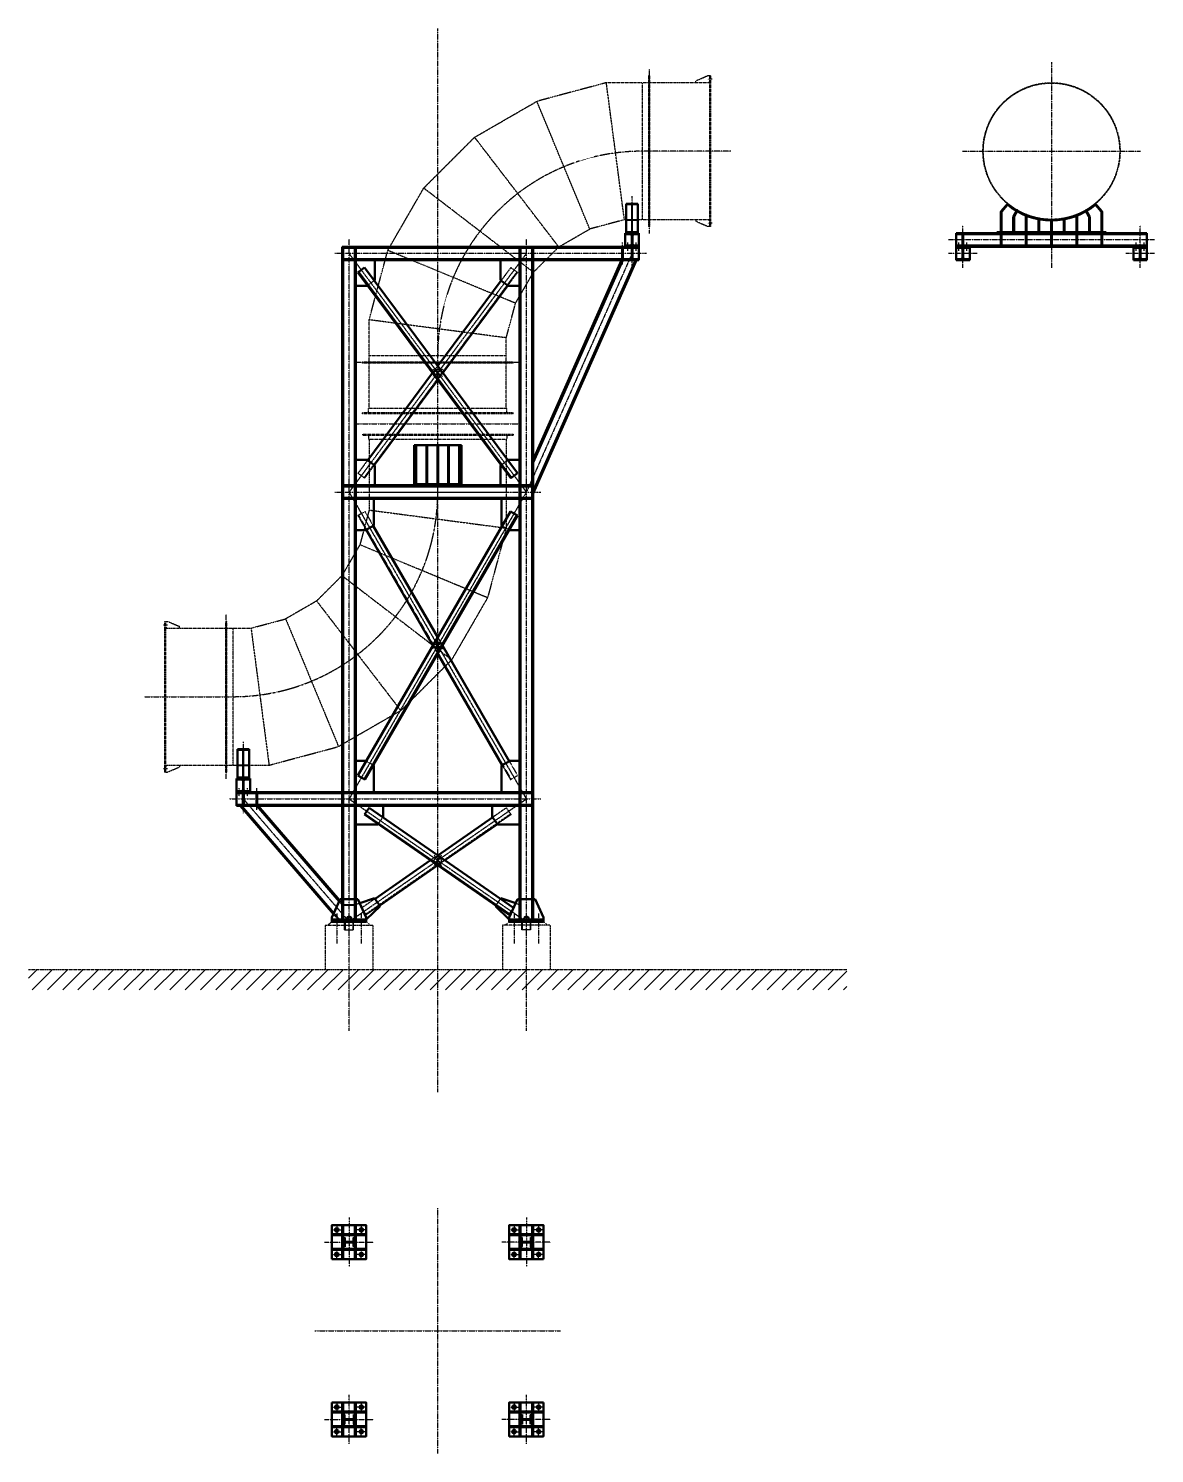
# Model space of a CAD drawing. Header units: millimetres. Extents: x -6 to 30795, y 0 to 45962.
# Drawn here: x 795 to 17305, y 25062 to 45962 of the extents above; entities that cross this region are included whole.
import ezdxf

# ---------------------------------------------------------------- set-up
doc = ezdxf.new("R2010")
doc.units = ezdxf.units.MM
doc.header["$LTSCALE"] = 0.1
for name, pattern in [('CENTER', [50.8, 31.75, -6.35, 6.35, -6.35]), ('DASHED', [19.05, 12.7, -6.35]), ('PHANTOM', [63.5, 31.75, -6.35, 6.35, -6.35, 6.35, -6.35])]:
    doc.linetypes.add(name, pattern=pattern)
for name, color, linetype, lineweight in [('ASSE', 4, 'CENTER', 25), ('CONTORNO1', 7, 'Continuous', 50), ('MISTA FINE', 3, 'PHANTOM', 25), ('NASCOSTA', 6, 'DASHED', 25), ('TRATTEGGIO', 1, 'Continuous', 25)]:
    doc.layers.add(name, color=color, linetype=linetype, lineweight=lineweight)

msp = doc.modelspace()

# ---------------------------------------------------------------- hatches: boundary and pattern name
at = {"layer": 'TRATTEGGIO'}
h = msp.add_hatch(dxfattribs=at)
h.set_pattern_fill('ANSI31', color=256, scale=50, style=0)
h.set_pattern_definition([(45, (-1103.2, 29463.18), (-112.2532, 112.2532), [])])
h.paths.add_polyline_path([(12795, 31862.5), (12795, 32162.5), (795, 32162.5), (795, 31862.5)])

# ---------------------------------------------------------------- linework, layer by layer
at = {"layer": 'ASSE'}
for p, q in [((6795, 30362.5), (6795, 45962.5)), ((9895, 45367.5), (9895, 42957.5)), ((15795, 45467.5), (15795, 42452.5)), ((10817.5, 45217.5), (10757.5, 45217.5)), ((11095, 44162.5), (9795, 44162.5)), ((14490, 44162.5), (17100, 44162.5)), ((9645, 42452.5), (9645, 43502.625)), ((15300, 43305.135), (15244.019, 43208.173)), ((16290, 43305.135), (16345.981, 43208.173)), ((10817.5, 43107.5), (10757.5, 43107.5)), ((14495, 42452.5), (14495, 43072.5)), ((15240, 43193.173), (15240, 42932.5)), ((15425, 43243.088), (15425, 42747.5)), ((15610, 43189.674), (15610, 42932.5)), ((15980, 43189.674), (15980, 42932.5)), ((16165, 43243.088), (16165, 42747.5)), ((16350, 43193.173), (16350, 42932.5)), ((17095, 42452.5), (17095, 43072.5)), ((5495, 31262.5), (5495, 42872.5)), ((8095, 31262.5), (8095, 42872.5)), ((17305, 42862.5), (14285, 42862.5)), ((15055, 42992.5), (15055, 42747.5)), ((16535, 42992.5), (16535, 42747.5)), ((9855, 42662.5), (5285, 42662.5)), ((8095, 42662.5), (5495, 39162.5)), ((5495, 42662.5), (8095, 39162.5)), ((8095, 42662.5), (5495, 39162.5)), ((9645, 42662.5), (8095, 39162.5)), ((9505, 42502.5), (9505, 42822.5)), ((9585, 42702.5), (9585, 42822.5)), ((9705, 42702.5), (9705, 42822.5)), ((14705, 42662.5), (14285, 42662.5)), ((14435, 42702.5), (14435, 42822.5)), ((14555, 42702.5), (14555, 42822.5)), ((17305, 42662.5), (16885, 42662.5)), ((17035, 42702.5), (17035, 42822.5)), ((17155, 42702.5), (17155, 42822.5)), ((8000, 41062.5), (5590, 41062.5)), ((6867.247, 40966.169), (6722.753, 40858.831)), ((6722.753, 40966.169), (6867.247, 40858.831)), ((5595, 40162.5), (7995, 40162.5)), ((5285, 39162.5), (8305, 39162.5)), ((5495, 39162.5), (8095, 34662.5)), ((8095, 39162.5), (5495, 34662.5)), ((2772.5, 37217.5), (2832.5, 37217.5)), ((3695, 34957.5), (3695, 37367.5)), ((6717.072, 36957.525), (6872.928, 36867.475)), ((6872.928, 36957.525), (6717.072, 36867.475)), ((2495, 36162.5), (3795, 36162.5)), ((3945, 34452.5), (3945, 35502.625)), ((2772.5, 35107.5), (2832.5, 35107.5)), ((3885, 34702.5), (3885, 34822.5)), ((4005, 34702.5), (4005, 34822.5)), ((4145, 34502.5), (4145, 34822.5)), ((3735, 34662.5), (8305, 34662.5)), ((3945, 34662.5), (5495, 32862.5)), ((5495, 32862.5), (8095, 34662.5)), ((5495, 34662.5), (8095, 32862.5)), ((6846.229, 33836.497), (6743.771, 33688.503)), ((6743.771, 33836.497), (6846.229, 33688.503)), ((5315, 32982.5), (5315, 32542.5)), ((5675, 32982.5), (5675, 32542.5)), ((7915, 32982.5), (7915, 32542.5)), ((8275, 32982.5), (8275, 32542.5)), ((6795, 25062.5), (6795, 28662.5)), ((5495, 28522.5), (5495, 27802.5)), ((8095, 28522.5), (8095, 27802.5)), ((5255, 28342.5), (5375, 28342.5)), ((5315, 28402.5), (5315, 28282.5)), ((5735, 28342.5), (5615, 28342.5)), ((5675, 28402.5), (5675, 28282.5)), ((7855, 28342.5), (7975, 28342.5)), ((7915, 28402.5), (7915, 28282.5)), ((8335, 28342.5), (8215, 28342.5)), ((8275, 28402.5), (8275, 28282.5)), ((5135, 28162.5), (5855, 28162.5)), ((5315, 27922.5), (5315, 28042.5)), ((5675, 27922.5), (5675, 28042.5)), ((8455, 28162.5), (7735, 28162.5)), ((7915, 27922.5), (7915, 28042.5)), ((8275, 27922.5), (8275, 28042.5)), ((5255, 27982.5), (5375, 27982.5)), ((5735, 27982.5), (5615, 27982.5)), ((7855, 27982.5), (7975, 27982.5)), ((8335, 27982.5), (8215, 27982.5)), ((4995, 26862.5), (8595, 26862.5)), ((5495, 25202.5), (5495, 25922.5)), ((8095, 25202.5), (8095, 25922.5)), ((5255, 25742.5), (5375, 25742.5)), ((5315, 25802.5), (5315, 25682.5)), ((5735, 25742.5), (5615, 25742.5)), ((5675, 25802.5), (5675, 25682.5)), ((7855, 25742.5), (7975, 25742.5)), ((7915, 25802.5), (7915, 25682.5)), ((8335, 25742.5), (8215, 25742.5)), ((8275, 25802.5), (8275, 25682.5)), ((5135, 25562.5), (5855, 25562.5)), ((8455, 25562.5), (7735, 25562.5)), ((5255, 25382.5), (5375, 25382.5)), ((5315, 25322.5), (5315, 25442.5)), ((5735, 25382.5), (5615, 25382.5)), ((5675, 25322.5), (5675, 25442.5)), ((7855, 25382.5), (7975, 25382.5)), ((7915, 25322.5), (7915, 25442.5)), ((8335, 25382.5), (8215, 25382.5)), ((8275, 25322.5), (8275, 25442.5))]:
    msp.add_line(p, q, dxfattribs=at)
for centre, radius, start, end in [((9795, 41162.5), 3000, 90, 180), ((15270, 43193.173), 30, 150, 180), ((16320, 43193.173), 30, 0, 30), ((3795, 39162.5), 3000, 270, 0)]:
    msp.add_arc(centre, radius, start, end, dxfattribs=at)
at = {"layer": 'CONTORNO1'}
for p, q in [((9560, 42962.5), (9560, 43392.625)), ((9730, 43392.625), (9560, 43392.625)), ((9730, 43384.965), (9560, 43384.965)), ((9730, 43392.625), (9730, 42962.5)), ((15148.998, 43392.625), (15058.188, 43284.402)), ((15150.263, 43378.575), (15065.849, 43277.974)), ((15283.176, 43285.995), (15239.689, 43210.673)), ((15291.836, 43280.995), (15248.349, 43205.673)), ((16298.164, 43280.995), (16341.651, 43205.673)), ((16306.824, 43285.995), (16350.311, 43210.673)), ((16439.737, 43378.575), (16524.151, 43277.974)), ((16441.002, 43392.625), (16531.812, 43284.402)), ((15050, 43261.905), (15050, 42977.5)), ((15060, 43261.905), (15060, 42977.5)), ((15235, 42977.5), (15235, 43193.173)), ((15245, 42977.5), (15245, 43193.173)), ((15420, 42977.5), (15420, 43215.399)), ((15430, 43215.399), (15420, 43215.399)), ((15430, 42977.5), (15430, 43215.399)), ((15605, 42977.5), (15605, 43163.588)), ((15615, 43163.588), (15605, 43163.588)), ((15615, 42977.5), (15615, 43163.588)), ((15790, 42977.5), (15790, 43147.5)), ((15790, 43147.5), (15800, 43147.5)), ((15800, 42977.5), (15800, 43147.5)), ((15975, 42977.5), (15975, 43163.588)), ((15975, 43163.588), (15985, 43163.588)), ((15985, 42977.5), (15985, 43163.588)), ((16160, 42977.5), (16160, 43215.399)), ((16160, 43215.399), (16170, 43215.399)), ((16170, 42977.5), (16170, 43215.399)), ((16345, 42977.5), (16345, 43193.173)), ((16355, 42977.5), (16355, 43193.173)), ((16530, 43261.905), (16530, 42977.5)), ((16540, 43261.905), (16540, 42977.5)), ((9745, 42962.5), (9545, 42962.5)), ((9545, 42962.5), (9545, 42762.5)), ((9545, 42947.5), (9622.5, 42947.5)), ((9730, 42977.5), (9560, 42977.5)), ((9640.5, 42927.5), (9620.5, 42947.5)), ((9640.5, 42929.5), (9640.5, 42795.5)), ((9669.5, 42947.5), (9649.5, 42927.5)), ((9649.5, 42795.5), (9649.5, 42929.5)), ((9667.5, 42947.5), (9745, 42947.5)), ((9745, 42762.5), (9745, 42962.5)), ((14395, 42962.5), (17195, 42962.5)), ((14395, 42762.5), (14395, 42962.5)), ((14395, 42947.5), (17195, 42947.5)), ((14490, 42777.5), (14490, 42947.5)), ((14500, 42777.5), (14500, 42947.5)), ((14995, 42977.5), (16595, 42977.5)), ((14995, 42977.5), (14995, 42962.5)), ((15050, 42777.5), (15050, 42947.5)), ((15060, 42777.5), (15060, 42947.5)), ((15420, 42777.5), (15420, 42947.5)), ((15430, 42777.5), (15430, 42947.5)), ((15790, 42777.5), (15790, 42947.5)), ((15800, 42777.5), (15800, 42947.5)), ((16160, 42777.5), (16160, 42947.5)), ((16170, 42777.5), (16170, 42947.5)), ((16530, 42777.5), (16530, 42947.5)), ((16540, 42777.5), (16540, 42947.5)), ((16595, 42977.5), (16595, 42962.5)), ((17195, 42762.5), (17195, 42962.5)), ((5395, 42762.5), (5395, 32892.5)), ((9745, 42762.5), (5395, 42762.5)), ((9745, 42747.5), (5395, 42747.5)), ((5410, 42577.5), (5410, 42747.5)), ((5580, 42747.5), (5580, 42577.5)), ((5595, 42747.5), (5595, 42577.5)), ((7995, 42747.5), (7995, 42577.5)), ((8010, 42747.5), (8010, 42577.5)), ((8180, 42577.5), (8180, 42747.5)), ((8195, 42747.5), (8195, 42577.5)), ((9500, 42577.5), (9500, 42747.5)), ((9510, 42577.5), (9510, 42747.5)), ((9622.5, 42777.5), (9545, 42777.5)), ((9745, 42762.5), (9545, 42762.5)), ((9640.5, 42797.5), (9620.5, 42777.5)), ((9640, 42577.5), (9640, 42747.5)), ((9649.5, 42797.5), (9669.5, 42777.5)), ((9650, 42577.5), (9650, 42747.5)), ((9745, 42777.5), (9667.5, 42777.5)), ((9745, 42762.5), (9745, 42562.5)), ((17195, 42777.5), (14395, 42777.5)), ((14395, 42762.5), (17195, 42762.5)), ((14395, 42762.5), (14395, 42562.5)), ((14472.5, 42747.5), (14395, 42747.5)), ((14490.5, 42727.5), (14470.5, 42747.5)), ((14490.5, 42595.5), (14490.5, 42729.5)), ((14519.5, 42747.5), (14499.5, 42727.5)), ((14499.5, 42729.5), (14499.5, 42595.5)), ((14595, 42747.5), (14517.5, 42747.5)), ((14595, 42762.5), (14595, 42562.5)), ((16995, 42562.5), (16995, 42762.5)), ((17072.5, 42747.5), (16995, 42747.5)), ((17070.5, 42747.5), (17090.5, 42727.5)), ((17090.5, 42595.5), (17090.5, 42729.5)), ((17099.5, 42727.5), (17119.5, 42747.5)), ((17099.5, 42729.5), (17099.5, 42595.5)), ((17195, 42747.5), (17117.5, 42747.5)), ((17195, 42762.5), (17195, 42562.5)), ((9745, 42577.5), (5395, 42577.5)), ((9745, 42562.5), (5395, 42562.5)), ((5410, 32892.5), (5410, 42562.5)), ((5580, 42562.5), (5580, 32892.5)), ((5595, 42562.5), (5595, 32892.5)), ((5722.076, 42457.438), (5625.746, 42385.879)), ((5722.076, 42457.438), (7964.254, 39439.121)), ((5875, 42562.5), (5875, 42272.5)), ((7715, 42562.5), (7715, 42272.5)), ((7995, 42562.5), (7995, 32892.5)), ((8010, 42562.5), (8010, 32892.5)), ((8180, 32892.5), (8180, 42562.5)), ((8195, 42562.5), (8195, 32892.5)), ((9710.082, 42562.5), (8195, 39141.348)), ((9491.347, 42562.5), (8195, 39635.265)), ((9693.677, 42562.5), (8195, 39178.392)), ((9507.752, 42562.5), (8195, 39598.221)), ((14395, 42577.5), (14472.5, 42577.5)), ((14395, 42562.5), (14595, 42562.5)), ((14490.5, 42597.5), (14470.5, 42577.5)), ((14499.5, 42597.5), (14519.5, 42577.5)), ((14517.5, 42577.5), (14595, 42577.5)), ((16995, 42577.5), (17072.5, 42577.5)), ((16995, 42562.5), (17195, 42562.5)), ((17090.5, 42597.5), (17070.5, 42577.5)), ((17099.5, 42597.5), (17119.5, 42577.5)), ((17117.5, 42577.5), (17195, 42577.5)), ((5625.746, 42385.879), (7867.924, 39367.562)), ((5633.774, 42391.842), (7875.952, 39373.525)), ((5875, 42272.5), (5864.967, 42265.084)), ((7725.033, 42265.084), (6795, 41013.116)), ((7715, 42272.5), (7830, 42187.5)), ((5760, 42187.5), (5595, 42187.5)), ((5768.465, 42193.757), (5760, 42187.5)), ((7821.535, 42193.757), (6869.744, 40912.5)), ((7830, 42187.5), (7995, 42187.5)), ((6720.256, 40912.5), (5768.465, 39631.243)), ((6795, 40811.884), (5864.967, 39559.916)), ((6447.85, 39852.5), (7142.15, 39852.5)), ((6447.85, 39262.5), (6447.85, 39852.5)), ((6470, 39842.5), (6470, 39277.5)), ((6470, 39842.5), (6480, 39842.5)), ((6480, 39842.5), (6480, 39277.5)), ((6630, 39842.5), (6630, 39277.5)), ((6630, 39842.5), (6640, 39842.5)), ((6640, 39842.5), (6640, 39277.5)), ((6790, 39842.5), (6790, 39277.5)), ((6790, 39842.5), (6800, 39842.5)), ((6800, 39842.5), (6800, 39277.5)), ((6950, 39842.5), (6950, 39277.5)), ((6960, 39842.5), (6950, 39842.5)), ((6960, 39842.5), (6960, 39277.5)), ((7110, 39842.5), (7110, 39277.5)), ((7120, 39842.5), (7110, 39842.5)), ((7120, 39842.5), (7120, 39277.5)), ((7142.15, 39262.5), (7142.15, 39852.5)), ((5760, 39637.5), (5595, 39637.5)), ((5875, 39552.5), (5760, 39637.5)), ((5875, 39262.5), (5875, 39552.5)), ((7715, 39552.5), (7725.033, 39559.916)), ((7715, 39262.5), (7715, 39552.5)), ((7821.535, 39631.243), (7830, 39637.5)), ((7830, 39637.5), (7995, 39637.5)), ((6470, 39307.5), (6480, 39307.5)), ((6630, 39307.5), (6640, 39307.5)), ((6790, 39307.5), (6800, 39307.5)), ((6960, 39307.5), (6950, 39307.5)), ((7120, 39307.5), (7110, 39307.5)), ((7964.254, 39439.121), (7867.924, 39367.562)), ((5410, 39262.5), (5580, 39262.5)), ((5410, 39247.5), (5580, 39247.5)), ((5595, 39262.5), (7995, 39262.5)), ((5595, 39247.5), (7995, 39247.5)), ((6460, 39277.5), (6460, 39262.5)), ((6460, 39277.5), (7130, 39277.5)), ((7130, 39277.5), (7130, 39262.5)), ((8010, 39262.5), (8180, 39262.5)), ((8010, 39247.5), (8180, 39247.5)), ((5410, 39077.5), (5580, 39077.5)), ((5410, 39062.5), (5580, 39062.5)), ((5595, 39077.5), (7995, 39077.5)), ((5595, 39062.5), (7995, 39062.5)), ((7861.169, 38877.725), (5624.928, 35007.308)), ((5860, 39062.5), (5860, 38672.5)), ((7730, 39062.5), (7730, 38672.5)), ((7861.169, 38877.725), (7965.072, 38817.692)), ((8010, 39077.5), (8180, 39077.5)), ((8010, 39062.5), (8180, 39062.5)), ((7956.414, 38822.695), (5720.173, 34952.278)), ((7965.072, 38817.692), (5728.831, 34947.275)), ((5860, 38672.5), (5735, 38602.5)), ((5850.485, 38667.171), (6795, 37032.433)), ((7730, 38672.5), (7739.515, 38667.171)), ((5735, 38602.5), (5595, 38602.5)), ((5745.775, 38608.534), (6725.705, 36912.5)), ((7844.225, 38608.534), (7855, 38602.5)), ((7855, 38602.5), (7995, 38602.5)), ((6795, 36792.567), (7739.515, 35157.829)), ((6864.295, 36912.5), (7844.225, 35216.466)), ((4030, 35392.625), (3860, 35392.625)), ((3860, 34962.5), (3860, 35392.625)), ((4030, 35384.965), (3860, 35384.965)), ((4030, 35392.625), (4030, 34962.5)), ((5735, 35222.5), (5595, 35222.5)), ((5745.775, 35216.466), (5735, 35222.5)), ((5860, 35152.5), (5850.485, 35157.829)), ((5860, 34762.5), (5860, 35152.5)), ((7730, 35152.5), (7855, 35222.5)), ((7730, 34762.5), (7730, 35152.5)), ((7855, 35222.5), (7995, 35222.5)), ((3845, 34962.5), (4045, 34962.5)), ((3845, 34762.5), (3845, 34962.5)), ((3922.5, 34947.5), (3845, 34947.5)), ((4030, 34977.5), (3860, 34977.5)), ((3920.5, 34947.5), (3940.5, 34927.5)), ((3940.5, 34795.5), (3940.5, 34929.5)), ((3949.5, 34927.5), (3969.5, 34947.5)), ((3949.5, 34929.5), (3949.5, 34795.5)), ((4045, 34947.5), (3967.5, 34947.5)), ((4045, 34962.5), (4045, 34762.5)), ((5624.928, 35007.308), (5728.831, 34947.275)), ((3845, 34777.5), (3922.5, 34777.5)), ((3845, 34762.5), (4045, 34762.5)), ((3845, 34762.5), (3845, 34562.5)), ((3845, 34762.5), (5395, 34762.5)), ((3845, 34747.5), (5395, 34747.5)), ((3940.5, 34797.5), (3920.5, 34777.5)), ((3940, 34577.5), (3940, 34747.5)), ((3949.5, 34797.5), (3969.5, 34777.5)), ((3950, 34577.5), (3950, 34747.5)), ((3967.5, 34777.5), (4045, 34777.5)), ((4140, 34577.5), (4140, 34747.5)), ((4150, 34577.5), (4150, 34747.5)), ((5410, 34762.5), (5580, 34762.5)), ((5410, 34747.5), (5580, 34747.5)), ((5595, 34762.5), (7995, 34762.5)), ((5595, 34747.5), (7995, 34747.5)), ((8010, 34762.5), (8180, 34762.5)), ((8010, 34747.5), (8180, 34747.5)), ((3845, 34577.5), (5395, 34577.5)), ((3845, 34562.5), (5395, 34562.5)), ((3899.145, 34562.5), (5267.593, 32973.334)), ((3918.94, 34562.5), (5274.332, 32988.496)), ((4143.283, 34562.5), (5350.704, 33160.333)), ((4163.077, 34562.5), (5357.442, 33175.496)), ((5410, 34577.5), (5580, 34577.5)), ((5410, 34562.5), (5580, 34562.5)), ((5595, 34577.5), (7995, 34577.5)), ((5595, 34562.5), (7995, 34562.5)), ((5789.079, 34531.882), (5720.774, 34433.219)), ((5789.079, 34531.882), (7908.234, 33064.775)), ((5995, 34562.5), (5995, 34402.5)), ((7595, 34562.5), (7595, 34402.5)), ((8010, 34577.5), (8180, 34577.5)), ((8010, 34562.5), (8180, 34562.5)), ((5595, 34287.5), (5915, 34287.5)), ((5720.774, 34433.219), (7842.03, 32964.657)), ((5726.466, 34441.441), (7847.722, 32972.879)), ((5920.285, 34295.097), (5915, 34287.5)), ((5995, 34402.5), (5988.812, 34393.605)), ((7601.188, 34393.605), (6795, 33835.476)), ((7669.715, 34295.097), (6900.409, 33762.5)), ((7595, 34402.5), (7675, 34287.5)), ((7995, 34287.5), (7675, 34287.5)), ((6689.591, 33762.5), (5875.826, 33199.125)), ((6795, 33689.524), (5944.354, 33100.616)), ((5245, 32922.5), (5365, 33192.5)), ((5365, 33192.5), (5625, 33192.5)), ((5745, 32922.5), (5625, 33192.5)), ((5870, 33207.5), (5651.83, 33132.132)), ((5950, 33092.5), (5745, 32892.5)), ((5870, 33207.5), (5950, 33092.5)), ((7645.646, 33100.616), (7640, 33092.5)), ((7640, 33092.5), (7845, 32892.5)), ((7720, 33207.5), (7714.174, 33199.125)), ((7720, 33207.5), (7938.17, 33132.132)), ((7902.659, 33052.232), (7842.03, 32964.657)), ((7845, 32922.5), (7965, 33192.5)), ((8225, 33192.5), (7965, 33192.5)), ((8345, 32922.5), (8225, 33192.5)), ((5245, 32892.5), (5245, 32922.5)), ((5245, 32892.5), (5745, 32892.5)), ((5245, 32892.5), (5245, 32862.5)), ((5245, 32862.5), (5745, 32862.5)), ((5410, 32922.5), (5395, 32922.5)), ((5465, 32892.5), (5465, 32912.5)), ((5485, 32932.5), (5505, 32932.5)), ((5525, 32892.5), (5525, 32912.5)), ((5595, 32922.5), (5580, 32922.5)), ((5745, 32892.5), (5745, 32922.5)), ((5745, 32892.5), (5745, 32862.5)), ((7845, 32892.5), (7845, 32922.5)), ((7845, 32892.5), (7845, 32862.5)), ((8345, 32892.5), (7845, 32892.5)), ((8345, 32862.5), (7845, 32862.5)), ((7995, 32922.5), (8010, 32922.5)), ((8065, 32892.5), (8065, 32912.5)), ((8105, 32932.5), (8085, 32932.5)), ((8125, 32892.5), (8125, 32912.5)), ((8180, 32922.5), (8195, 32922.5)), ((8345, 32892.5), (8345, 32922.5)), ((8345, 32892.5), (8345, 32862.5)), ((5245, 28277.5), (5745, 28277.5)), ((5245, 28262.5), (5745, 28262.5)), ((5365, 28277.5), (5365, 28262.5)), ((5395, 28412.5), (5395, 28277.5)), ((5395, 28307.5), (5410, 28307.5)), ((5395, 28262.5), (5395, 28062.5)), ((5410, 28412.5), (5410, 28277.5)), ((5410, 28262.5), (5410, 28185)), ((5580, 28277.5), (5580, 28412.5)), ((5580, 28307.5), (5595, 28307.5)), ((5580, 28062.5), (5580, 28262.5)), ((5595, 28412.5), (5595, 28277.5)), ((5595, 28262.5), (5595, 28062.5)), ((5625, 28277.5), (5625, 28262.5)), ((8345, 28277.5), (7845, 28277.5)), ((8345, 28262.5), (7845, 28262.5)), ((7965, 28277.5), (7965, 28262.5)), ((7995, 28412.5), (7995, 28277.5)), ((8010, 28307.5), (7995, 28307.5)), ((7995, 28262.5), (7995, 28062.5)), ((8010, 28277.5), (8010, 28412.5)), ((8010, 28062.5), (8010, 28262.5)), ((8180, 28412.5), (8180, 28277.5)), ((8195, 28307.5), (8180, 28307.5)), ((8180, 28262.5), (8180, 28185)), ((8195, 28412.5), (8195, 28277.5)), ((8195, 28262.5), (8195, 28062.5)), ((8225, 28277.5), (8225, 28262.5)), ((5745, 28062.5), (5245, 28062.5)), ((5745, 28047.5), (5245, 28047.5)), ((5365, 28047.5), (5365, 28062.5)), ((5395, 28047.5), (5395, 27912.5)), ((5395, 28017.5), (5410, 28017.5)), ((5410, 28140), (5410, 28062.5)), ((5410, 28047.5), (5410, 27912.5)), ((5428, 28167), (5562, 28167)), ((5562, 28158), (5428, 28158)), ((5580, 28062.5), (5580, 28140)), ((5580, 27912.5), (5580, 28047.5)), ((5580, 28017.5), (5595, 28017.5)), ((5595, 28047.5), (5595, 27912.5)), ((5625, 28047.5), (5625, 28062.5)), ((7845, 28062.5), (8345, 28062.5)), ((7845, 28047.5), (8345, 28047.5)), ((7965, 28047.5), (7965, 28062.5)), ((7995, 28047.5), (7995, 27912.5)), ((8010, 28017.5), (7995, 28017.5)), ((8010, 28062.5), (8010, 28140)), ((8010, 27912.5), (8010, 28047.5)), ((8162, 28167), (8028, 28167)), ((8028, 28158), (8162, 28158)), ((8180, 28140), (8180, 28062.5)), ((8180, 28047.5), (8180, 27912.5)), ((8195, 28017.5), (8180, 28017.5)), ((8195, 28047.5), (8195, 27912.5)), ((8225, 28047.5), (8225, 28062.5)), ((5395, 25677.5), (5395, 25812.5)), ((5395, 25707.5), (5410, 25707.5)), ((5410, 25677.5), (5410, 25812.5)), ((5580, 25812.5), (5580, 25677.5)), ((5580, 25707.5), (5595, 25707.5)), ((5595, 25677.5), (5595, 25812.5)), ((7995, 25677.5), (7995, 25812.5)), ((8010, 25707.5), (7995, 25707.5)), ((8010, 25812.5), (8010, 25677.5)), ((8180, 25677.5), (8180, 25812.5)), ((8195, 25707.5), (8180, 25707.5)), ((8195, 25677.5), (8195, 25812.5)), ((5745, 25677.5), (5245, 25677.5)), ((5745, 25662.5), (5245, 25662.5)), ((5365, 25677.5), (5365, 25662.5)), ((5395, 25462.5), (5395, 25662.5)), ((5410, 25585), (5410, 25662.5)), ((5410, 25462.5), (5410, 25540)), ((5562, 25567), (5428, 25567)), ((5428, 25558), (5562, 25558)), ((5580, 25662.5), (5580, 25585)), ((5580, 25662.5), (5580, 25462.5)), ((5595, 25462.5), (5595, 25662.5)), ((5625, 25677.5), (5625, 25662.5)), ((7845, 25677.5), (8345, 25677.5)), ((7845, 25662.5), (8345, 25662.5)), ((7965, 25677.5), (7965, 25662.5)), ((7995, 25462.5), (7995, 25662.5)), ((8010, 25662.5), (8010, 25585)), ((8010, 25662.5), (8010, 25462.5)), ((8028, 25567), (8162, 25567)), ((8162, 25558), (8028, 25558)), ((8180, 25585), (8180, 25662.5)), ((8180, 25462.5), (8180, 25540)), ((8195, 25462.5), (8195, 25662.5)), ((8225, 25677.5), (8225, 25662.5)), ((5245, 25462.5), (5745, 25462.5)), ((5245, 25447.5), (5745, 25447.5)), ((5365, 25447.5), (5365, 25462.5)), ((5395, 25312.5), (5395, 25447.5)), ((5395, 25417.5), (5410, 25417.5)), ((5410, 25312.5), (5410, 25447.5)), ((5580, 25447.5), (5580, 25312.5)), ((5580, 25417.5), (5595, 25417.5)), ((5595, 25312.5), (5595, 25447.5)), ((5625, 25447.5), (5625, 25462.5)), ((8345, 25462.5), (7845, 25462.5)), ((8345, 25447.5), (7845, 25447.5)), ((7965, 25447.5), (7965, 25462.5)), ((7995, 25312.5), (7995, 25447.5)), ((8010, 25417.5), (7995, 25417.5)), ((8010, 25447.5), (8010, 25312.5)), ((8180, 25312.5), (8180, 25447.5)), ((8195, 25417.5), (8180, 25417.5)), ((8195, 25312.5), (8195, 25447.5)), ((8225, 25447.5), (8225, 25462.5))]:
    msp.add_line(p, q, dxfattribs=at)
for points in [[(5245, 27912.5), (5245, 28412.5), (5745, 28412.5), (5745, 27912.5)], [(8345, 27912.5), (8345, 28412.5), (7845, 28412.5), (7845, 27912.5)], [(5245, 25812.5), (5245, 25312.5), (5745, 25312.5), (5745, 25812.5)], [(8345, 25812.5), (8345, 25312.5), (7845, 25312.5), (7845, 25812.5)]]:
    msp.add_lwpolyline(points, close=True, dxfattribs=at)
for centre in [(5315, 28342.5), (5675, 28342.5), (7915, 28342.5), (8275, 28342.5), (5315, 27982.5), (5675, 27982.5), (7915, 27982.5), (8275, 27982.5), (5315, 25742.5), (5675, 25742.5), (7915, 25742.5), (8275, 25742.5), (5315, 25382.5), (5675, 25382.5), (7915, 25382.5), (8275, 25382.5)]:
    msp.add_circle(centre, 27, dxfattribs=at)
for centre, radius, start, end in [((15085, 43261.905), 35, 140, 180), ((15085, 43261.905), 25, 140, 180), ((15795, 44162.5), 1015, 230, 310), ((15795, 44162.5), 1005, 230, 310), ((16505, 43261.905), 25, 0, 40), ((16505, 43261.905), 35, 0, 40), ((15270, 43193.173), 35, 150, 180), ((15270, 43193.173), 25, 150, 180), ((16320, 43193.173), 25, 0, 30), ((16320, 43193.173), 35, 0, 30), ((9622.5, 42929.5), 18, 0, 90), ((9667.5, 42929.5), 18, 90, 180), ((9622.5, 42795.5), 18, 270, 0), ((9667.5, 42795.5), 18, 180, 270), ((14472.5, 42729.5), 18, 0, 90), ((14517.5, 42729.5), 18, 90, 180), ((17072.5, 42729.5), 18, 0, 90), ((17117.5, 42729.5), 18, 90, 180), ((14472.5, 42595.5), 18, 270, 0), ((14517.5, 42595.5), 18, 180, 270), ((17072.5, 42595.5), 18, 270, 0), ((17117.5, 42595.5), 18, 180, 270), ((3922.5, 34929.5), 18, 0, 90), ((3967.5, 34929.5), 18, 90, 180), ((3922.5, 34795.5), 18, 270, 0), ((3967.5, 34795.5), 18, 180, 270), ((5485, 32912.5), 20, 90, 180), ((5505, 32912.5), 20, 0, 90), ((8085, 32912.5), 20, 90, 180), ((8105, 32912.5), 20, 0, 90), ((5428, 28185), 18, 180, 270), ((5428, 28140), 18, 90, 180), ((5562, 28185), 18, 270, 0), ((5562, 28140), 18, 0, 90), ((8028, 28185), 18, 180, 270), ((8028, 28140), 18, 90, 180), ((8162, 28185), 18, 270, 0), ((8162, 28140), 18, 0, 90), ((5428, 25585), 18, 180, 270), ((5428, 25540), 18, 90, 180), ((5562, 25585), 18, 270, 0), ((5562, 25540), 18, 0, 90), ((8028, 25585), 18, 180, 270), ((8028, 25540), 18, 90, 180), ((8162, 25585), 18, 270, 0), ((8162, 25540), 18, 0, 90)]:
    msp.add_arc(centre, radius, start, end, dxfattribs=at)
at = {"layer": 'MISTA FINE'}
for p, q in [((9267.732, 45167.5), (8249.128, 44894.566)), ((9795, 45167.5), (9267.732, 45167.5)), ((9532.353, 43157.5), (9267.732, 45167.5)), ((9795, 45167.5), (9795, 43157.5)), ((9887.5, 45167.5), (9795, 45167.5)), ((9887.5, 45267.5), (9887.5, 43057.5)), ((9902.5, 45267.5), (9887.5, 45267.5)), ((9902.5, 45267.5), (9902.5, 43057.5)), ((10780, 45167.5), (9902.5, 45167.5)), ((10755, 45267.5), (10580, 45192.5)), ((10580, 45167.5), (10580, 45192.5)), ((10780, 45267.5), (10755, 45267.5)), ((10780, 45182.5), (10765, 45167.5)), ((10795, 45267.5), (10780, 45267.5)), ((10780, 45267.5), (10780, 43057.5)), ((10795, 45267.5), (10795, 43057.5)), ((7335.872, 44367.298), (8249.128, 44894.566)), ((9024.959, 43021.544), (8249.128, 44894.566)), ((6590.202, 43621.628), (7335.872, 44367.298)), ((8570.041, 42758.897), (7335.872, 44367.298)), ((6062.934, 42708.372), (6590.202, 43621.628)), ((8198.603, 42387.459), (6590.202, 43621.628)), ((9532.353, 43157.5), (9024.959, 43021.544)), ((9795, 43157.5), (9532.353, 43157.5)), ((9887.5, 43157.5), (9795, 43157.5)), ((9902.5, 43057.5), (9887.5, 43057.5)), ((10780, 43157.5), (9902.5, 43157.5)), ((10580, 43157.5), (10580, 43132.5)), ((10755, 43057.5), (10580, 43132.5)), ((10780, 43057.5), (10755, 43057.5)), ((10780, 43142.5), (10765, 43157.5)), ((10795, 43057.5), (10780, 43057.5)), ((8570.041, 42758.897), (9024.959, 43021.544)), ((5790, 41689.768), (6062.934, 42708.372)), ((7935.956, 41932.541), (6062.934, 42708.372)), ((8198.603, 42387.459), (8570.041, 42758.897)), ((7935.956, 41932.541), (8198.603, 42387.459)), ((7800, 41425.147), (7935.956, 41932.541)), ((5790, 41162.5), (5790, 41689.768)), ((7800, 41425.147), (5790, 41689.768)), ((7800, 41162.5), (7800, 41425.147)), ((5690, 41055), (5690, 41070)), ((7900, 41070), (5690, 41070)), ((7900, 41055), (5690, 41055)), ((7800, 41162.5), (5790, 41162.5)), ((5790, 41070), (5790, 41162.5)), ((5790, 40387.5), (5790, 41055)), ((7800, 41070), (7800, 41162.5)), ((7800, 40387.5), (7800, 41055)), ((7900, 41055), (7900, 41070)), ((5780, 40327.5), (5780, 40387.5)), ((7810, 40387.5), (5780, 40387.5)), ((7810, 40327.5), (7810, 40387.5)), ((5690, 40312.5), (5690, 40327.5)), ((7900, 40327.5), (5690, 40327.5)), ((7900, 40312.5), (5690, 40312.5)), ((7900, 40312.5), (7900, 40327.5)), ((5690, 40012.5), (7900, 40012.5)), ((5690, 40012.5), (5690, 39997.5)), ((5690, 39997.5), (7900, 39997.5)), ((5780, 39997.5), (5780, 39937.5)), ((5780, 39937.5), (7810, 39937.5)), ((5790, 39937.5), (5790, 39162.5)), ((7800, 39937.5), (7800, 39162.5)), ((7810, 39997.5), (7810, 39937.5)), ((7900, 40012.5), (7900, 39997.5)), ((5790, 39162.5), (7800, 39162.5)), ((5790, 39162.5), (5790, 38899.853)), ((7800, 39162.5), (7800, 38635.232)), ((5790, 38899.853), (5654.044, 38392.459)), ((5790, 38899.853), (7800, 38635.232)), ((7800, 38635.232), (7527.066, 37616.628)), ((5654.044, 38392.459), (5391.397, 37937.541)), ((5654.044, 38392.459), (7527.066, 37616.628)), ((5391.397, 37937.541), (5019.959, 37566.103)), ((5391.397, 37937.541), (6999.798, 36703.372)), ((5019.959, 37566.103), (4565.041, 37303.456)), ((5019.959, 37566.103), (6254.128, 35957.702)), ((7527.066, 37616.628), (6999.798, 36703.372)), ((2795, 35057.5), (2795, 37267.5)), ((2795, 37267.5), (2810, 37267.5)), ((2810, 35057.5), (2810, 37267.5)), ((2810, 37267.5), (2835, 37267.5)), ((2835, 37267.5), (3010, 37192.5)), ((3687.5, 37267.5), (3702.5, 37267.5)), ((3687.5, 35057.5), (3687.5, 37267.5)), ((3702.5, 35057.5), (3702.5, 37267.5)), ((4057.647, 37167.5), (4565.041, 37303.456)), ((4565.041, 37303.456), (5340.872, 35430.434)), ((2810, 37182.5), (2825, 37167.5)), ((2810, 37167.5), (3687.5, 37167.5)), ((3010, 37167.5), (3010, 37192.5)), ((3702.5, 37167.5), (3795, 37167.5)), ((3795, 35157.5), (3795, 37167.5)), ((3795, 37167.5), (4057.647, 37167.5)), ((4057.647, 37167.5), (4322.268, 35157.5)), ((6999.798, 36703.372), (6254.128, 35957.702)), ((6254.128, 35957.702), (5340.872, 35430.434)), ((4322.268, 35157.5), (5340.872, 35430.434)), ((2810, 35157.5), (3687.5, 35157.5)), ((2810, 35142.5), (2825, 35157.5)), ((2835, 35057.5), (3010, 35132.5)), ((3010, 35157.5), (3010, 35132.5)), ((3702.5, 35157.5), (3795, 35157.5)), ((3795, 35157.5), (4322.268, 35157.5)), ((2795, 35057.5), (2810, 35057.5)), ((2810, 35057.5), (2835, 35057.5)), ((3687.5, 35057.5), (3702.5, 35057.5)), ((5245, 32862.5), (5185.412, 32812.5)), ((5745, 32862.5), (5804.588, 32812.5)), ((7845, 32862.5), (7785.412, 32812.5)), ((8345, 32862.5), (8404.588, 32812.5)), ((5145, 32812.5), (5145, 32162.5)), ((5145, 32812.5), (5845, 32812.5)), ((5845, 32812.5), (5845, 32162.5)), ((7745, 32812.5), (7745, 32162.5)), ((8445, 32812.5), (7745, 32812.5)), ((8445, 32812.5), (8445, 32162.5)), ((795, 32162.5), (12795, 32162.5))]:
    msp.add_line(p, q, dxfattribs=at)
for radius in [1005, 1000]:
    msp.add_circle((15795, 44162.5), radius, dxfattribs=at)
at = {"layer": 'NASCOSTA'}
for p, q in [((9730, 43378.575), (9560, 43378.575)), ((9640, 42977.5), (9640, 43378.575)), ((9650, 42977.5), (9650, 43378.575)), ((9730, 43157.5), (9560, 43157.5)), ((9730, 43147.5), (9560, 43147.5)), ((9571, 42747.5), (9571, 42777.5)), ((9599, 42747.5), (9599, 42777.5)), ((9691, 42747.5), (9691, 42777.5)), ((9719, 42747.5), (9719, 42777.5)), ((14421, 42747.5), (14421, 42777.5)), ((14449, 42747.5), (14449, 42777.5)), ((14541, 42747.5), (14541, 42777.5)), ((14569, 42747.5), (14569, 42777.5)), ((17021, 42747.5), (17021, 42777.5)), ((17049, 42747.5), (17049, 42777.5)), ((17141, 42747.5), (17141, 42777.5)), ((17169, 42747.5), (17169, 42777.5)), ((7867.924, 42457.438), (7725.033, 42265.084)), ((7867.924, 42457.438), (7964.254, 42385.879)), ((7956.226, 42391.842), (5714.048, 39373.525)), ((5864.967, 42265.084), (5768.465, 42193.757)), ((7964.254, 42385.879), (7821.535, 42193.757)), ((6795, 41013.116), (6720.256, 40912.5)), ((6869.744, 40912.5), (6795, 40811.884)), ((6451.27, 39252.5), (6451.27, 39852.5)), ((7138.73, 39252.5), (7138.73, 39852.5)), ((5768.465, 39631.243), (5625.746, 39439.121)), ((5864.967, 39559.916), (5722.076, 39367.562)), ((7725.033, 39559.916), (7821.535, 39631.243)), ((5722.076, 39367.562), (5625.746, 39439.121)), ((6447.85, 39252.5), (6447.85, 39262.5)), ((6447.85, 39252.5), (7142.15, 39252.5)), ((7142.15, 39252.5), (7142.15, 39262.5)), ((5728.831, 38877.725), (5624.928, 38817.692)), ((5728.831, 38877.725), (5850.485, 38667.171)), ((5624.928, 38817.692), (5745.775, 38608.534)), ((5633.586, 38822.695), (7869.827, 34952.278)), ((7739.515, 38667.171), (7844.225, 38608.534)), ((6795, 37032.433), (6864.295, 36912.5)), ((6725.705, 36912.5), (6795, 36792.567)), ((4030, 35378.575), (3860, 35378.575)), ((3940, 34977.5), (3940, 35378.575)), ((3950, 34977.5), (3950, 35378.575)), ((4030, 35157.5), (3860, 35157.5)), ((4030, 35147.5), (3860, 35147.5)), ((5850.485, 35157.829), (5745.775, 35216.466)), ((7739.515, 35157.829), (7861.169, 34947.275)), ((7844.225, 35216.466), (7965.072, 35007.308)), ((7861.169, 34947.275), (7965.072, 35007.308)), ((3871, 34747.5), (3871, 34777.5)), ((3899, 34747.5), (3899, 34777.5)), ((3991, 34747.5), (3991, 34777.5)), ((4019, 34747.5), (4019, 34777.5)), ((7800.921, 34531.882), (7601.188, 34393.605)), ((7800.921, 34531.882), (7869.226, 34433.219)), ((7863.534, 34441.441), (5742.278, 32972.879)), ((5988.812, 34393.605), (5920.285, 34295.097)), ((7869.226, 34433.219), (7669.715, 34295.097)), ((6795, 33835.476), (6689.591, 33762.5)), ((6900.409, 33762.5), (6795, 33689.524)), ((5350.704, 33160.333), (5395, 33108.893)), ((5357.442, 33175.496), (5395, 33131.88)), ((5410, 33112.5), (5580, 33112.5)), ((5410, 33102.5), (5580, 33102.5)), ((5651.83, 33132.132), (5595, 33112.5)), ((5875.826, 33199.125), (5679.665, 33063.32)), ((5679.665, 33063.32), (5747.97, 32964.657)), ((5944.354, 33100.616), (5747.97, 32964.657)), ((7714.174, 33199.125), (7645.646, 33100.616)), ((7910.335, 33063.32), (7902.659, 33052.232)), ((7908.234, 33064.775), (7910.335, 33063.32)), ((7938.17, 33132.132), (7995, 33112.5)), ((5267.593, 32973.334), (5337.2, 32892.5)), ((5274.332, 32988.496), (5356.995, 32892.5)), ((5288, 32892.5), (5288, 32862.5)), ((5342, 32892.5), (5342, 32862.5)), ((5428.5, 32742.5), (5428.5, 32862.5)), ((5437, 32862.5), (5437, 32742.5)), ((5553, 32742.5), (5553, 32862.5)), ((5561.5, 32742.5), (5561.5, 32862.5)), ((5648, 32892.5), (5648, 32862.5)), ((5702, 32892.5), (5702, 32862.5)), ((7888, 32892.5), (7888, 32862.5)), ((7942, 32892.5), (7942, 32862.5)), ((8028.5, 32742.5), (8028.5, 32862.5)), ((8037, 32742.5), (8037, 32862.5)), ((8153, 32862.5), (8153, 32742.5)), ((8161.5, 32742.5), (8161.5, 32862.5)), ((8248, 32892.5), (8248, 32862.5)), ((8302, 32892.5), (8302, 32862.5)), ((5428.5, 32742.5), (5561.5, 32742.5)), ((8161.5, 32742.5), (8028.5, 32742.5)), ((5428.5, 28092.5), (5428.5, 28232.5)), ((5428.5, 28232.5), (5437, 28232.5)), ((5437, 28232.5), (5437, 28177.25)), ((5553, 28232.5), (5561.5, 28232.5)), ((5553, 28177.25), (5553, 28232.5)), ((5561.5, 28092.5), (5561.5, 28232.5)), ((8028.5, 28092.5), (8028.5, 28232.5)), ((8037, 28232.5), (8028.5, 28232.5)), ((8037, 28177.25), (8037, 28232.5)), ((8153, 28232.5), (8153, 28177.25)), ((8161.5, 28232.5), (8153, 28232.5)), ((8161.5, 28092.5), (8161.5, 28232.5)), ((5437, 28092.5), (5428.5, 28092.5)), ((5437, 28147.75), (5437, 28092.5)), ((5449, 28165.25), (5541, 28165.25)), ((5541, 28159.75), (5449, 28159.75)), ((5553, 28092.5), (5553, 28147.75)), ((5561.5, 28092.5), (5553, 28092.5)), ((8028.5, 28092.5), (8037, 28092.5)), ((8037, 28092.5), (8037, 28147.75)), ((8141, 28165.25), (8049, 28165.25)), ((8049, 28159.75), (8141, 28159.75)), ((8153, 28147.75), (8153, 28092.5)), ((8153, 28092.5), (8161.5, 28092.5)), ((5428.5, 25632.5), (5428.5, 25492.5)), ((5437, 25632.5), (5428.5, 25632.5)), ((5437, 25577.25), (5437, 25632.5)), ((5437, 25492.5), (5437, 25547.75)), ((5541, 25565.25), (5449, 25565.25)), ((5449, 25559.75), (5541, 25559.75)), ((5553, 25632.5), (5553, 25577.25)), ((5561.5, 25632.5), (5553, 25632.5)), ((5553, 25547.75), (5553, 25492.5)), ((5561.5, 25632.5), (5561.5, 25492.5)), ((8028.5, 25632.5), (8028.5, 25492.5)), ((8028.5, 25632.5), (8037, 25632.5)), ((8037, 25632.5), (8037, 25577.25)), ((8037, 25547.75), (8037, 25492.5)), ((8049, 25565.25), (8141, 25565.25)), ((8141, 25559.75), (8049, 25559.75)), ((8153, 25577.25), (8153, 25632.5)), ((8153, 25632.5), (8161.5, 25632.5)), ((8153, 25492.5), (8153, 25547.75)), ((8161.5, 25632.5), (8161.5, 25492.5)), ((5428.5, 25492.5), (5437, 25492.5)), ((5553, 25492.5), (5561.5, 25492.5)), ((8037, 25492.5), (8028.5, 25492.5)), ((8161.5, 25492.5), (8153, 25492.5))]:
    msp.add_line(p, q, dxfattribs=at)
for centre in [(6795, 40912.5), (6795, 36912.5), (6795, 33762.5)]:
    msp.add_circle(centre, 50, dxfattribs=at)
for centre, start, end in [((5449, 28177.25), 180, 270), ((5449, 28147.75), 90, 180), ((5541, 28177.25), 270, 0), ((5541, 28147.75), 0, 90), ((8049, 28177.25), 180, 270), ((8049, 28147.75), 90, 180), ((8141, 28177.25), 270, 0), ((8141, 28147.75), 0, 90), ((5449, 25577.25), 180, 270), ((5449, 25547.75), 90, 180), ((5541, 25577.25), 270, 0), ((5541, 25547.75), 0, 90), ((8049, 25577.25), 180, 270), ((8049, 25547.75), 90, 180), ((8141, 25577.25), 270, 0), ((8141, 25547.75), 0, 90)]:
    msp.add_arc(centre, 12, start, end, dxfattribs=at)

doc.saveas('drawing.dxf')
